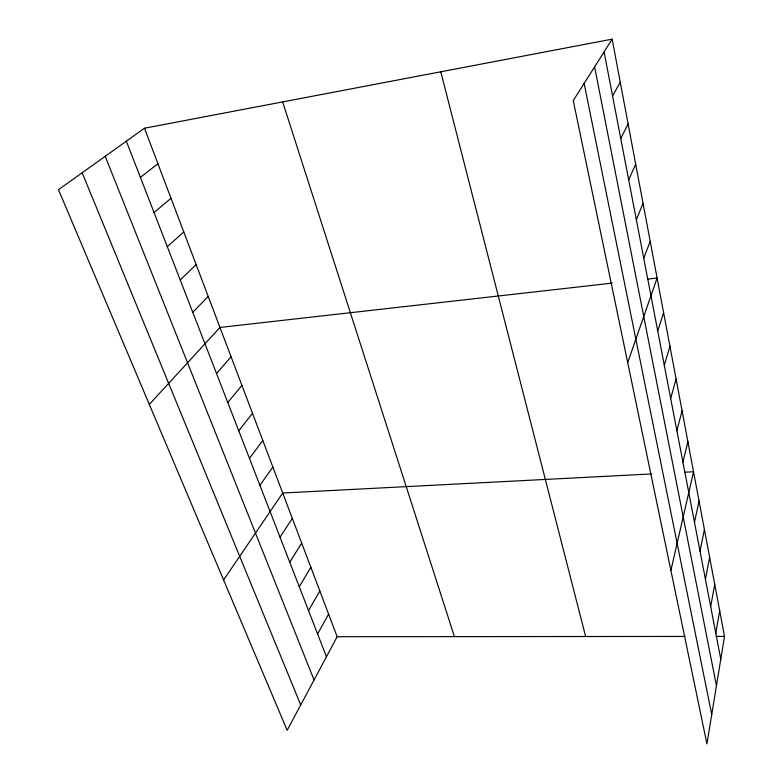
<?xml version="1.0" encoding="UTF-8"?>
<svg xmlns="http://www.w3.org/2000/svg" width="783" height="783" viewBox="0 0 783 783"><rect width="100%" height="100%" fill="white"/><g stroke="black" fill="none" stroke-linecap="round" stroke-linejoin="round"><path stroke-width="1.17" d="M612.159 39.15L724.52 636.413L706.922 743.85L573.264 100.596L612.159 39.15L144.473 128.226L58.48 189.692L287.175 730.285L337.16 636.716L144.473 128.226M715.799 633.251L719.685 610.711M710.67 606.6L714.732 584.343M705.414 579.224L709.643 557.29M700.012 551.124L704.416 529.533M694.472 522.251L699.053 501.032M670.894 570.435L693.552 471.757L685.154 472.198M682.903 462.078L687.895 441.69M676.884 430.709L682.081 410.781M670.679 398.439L676.101 379.001M664.297 365.211L669.945 346.311M657.72 331.003L663.622 312.681M627.712 362.646L657.103 278.053L647.404 279.149M643.763 258.331L650.193 241.301M636.334 219.69L643.058 203.394M628.671 179.787L635.708 164.293M620.753 138.571L628.113 123.92M317.585 633.956L328.596 614.097M612.57 95.957L620.263 82.235M308.522 610.603L319.826 590.979M299.253 586.712L310.871 567.323M289.759 562.253L301.7 543.128M280.05 537.216L292.313 518.366M223.595 579.988L282.712 493.026L651.554 473.94M259.907 485.313L272.875 467.079M249.464 458.407L262.804 440.496M238.756 430.826L252.488 413.277M227.784 402.54L241.918 385.373M216.529 373.53L231.083 356.774M149.318 404.419L219.964 327.451L612.316 283.113M192.765 312.3L208.219 296.444M180.207 279.952L196.151 264.605M167.308 246.704L183.76 231.905M154.045 212.526L171.027 198.295M140.402 177.359L157.941 163.755M337.16 636.716L685.027 636.442M716.151 636.422L724.52 636.413M82.166 172.759L300.721 704.925M105.206 156.297L314.052 679.967M126.357 141.175L326.442 656.78M282.663 101.907L454.404 636.628M440.77 71.791L585.645 636.52M584.138 83.419L711.737 714.478M594.6 66.898L716.445 685.751M604.094 51.884L720.791 659.237"/></g></svg>
